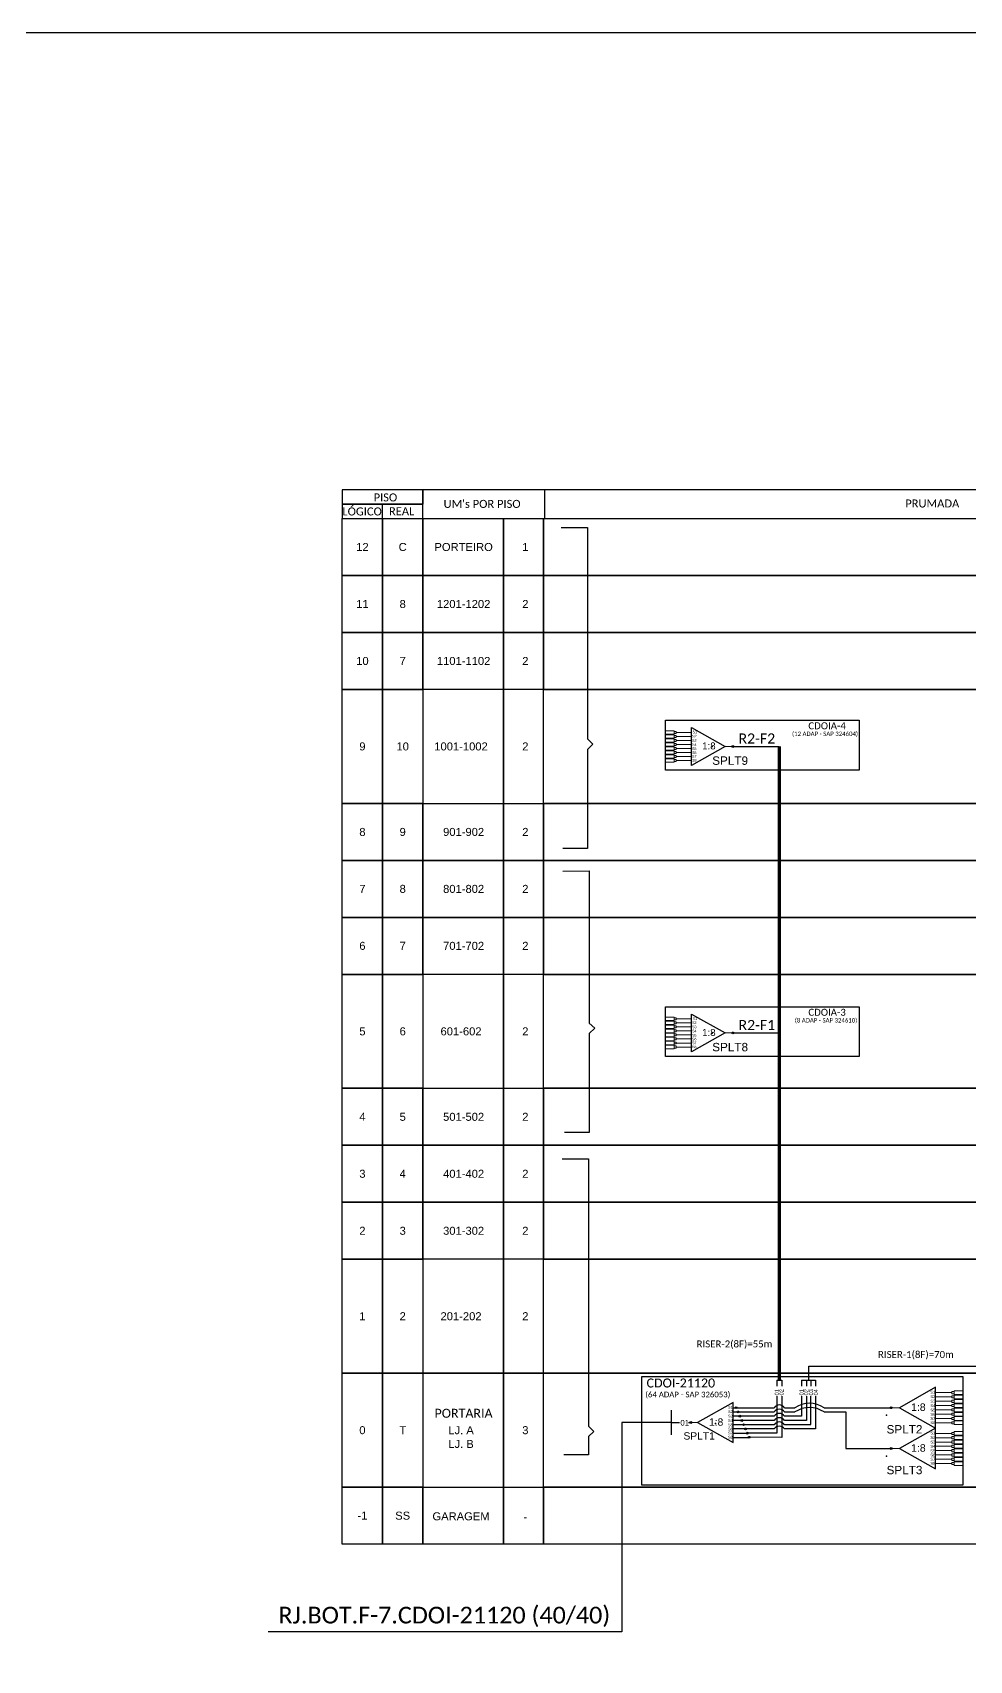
# Model space of a CAD drawing. Header units: metres. Extents: x 8172 to 8770, y -205 to 313.
# Drawn here: x 8470.7 to 8640.3, y 17.9 to 312.6 of the extents above; entities that cross this region are included whole.
import ezdxf
from ezdxf.enums import TextEntityAlignment as Align

# ---------------------------------------------------------------- set-up
doc = ezdxf.new("R2010")
doc.units = ezdxf.units.M
doc.styles.add('ARIAL', font='arial.ttf')
doc.styles.add('WMF-Calibri0', font='calibri.ttf')

# ---------------------------------------------------------------- blocks, each defined once
blk = doc.blocks.new('A$C64B91533')
at = {"color": 0}
for points in [[(0, 4.11), (23.15, 4.11), (23.15, 8.22), (0, 8.22)], [(0, 0), (23.15, 0), (23.15, 4.11), (0, 4.11)]]:
    blk.add_lwpolyline(points, close=True, dxfattribs=at)
for points in [[(23.15, 0), (314.47, 0), (314.47, 8.22), (23.15, 8.22), (23.15, 8.22), (23.15, 4.11)], [(58.2, 0), (58.2, 8.22)], [(279.74, 0), (279.74, 8.22)], [(11.57, 0), (11.57, 4.11)]]:
    blk.add_lwpolyline(points)
at = {"color": 0, "style": 'WMF-Calibri0'}
for s, p in [('     PISO', (4.96, 4.92)), ("UM's POR PISO", (29.11, 3.06)), ('PRUMADA', (161.77, 3.18)), ("UM's POR PISO", (283.57, 3.06)), ('  LÓGICO', (-1.58, 0.89)), ('    REAL', (10.18, 0.95))]:
    blk.add_text(s, height=2.3, dxfattribs=at).set_placement(p)
blk = doc.blocks.new('ANDAR_MAIOR_DUPLO')
for points in [[(0, 32.74), (11.57, 32.74), (11.57, 0), (0, 0)], [(11.57, 32.74), (23.15, 32.74), (23.15, 0), (11.57, 0)], [(46.29, 32.74), (23.15, 32.74), (23.15, 0), (46.29, 0)], [(57.86, 32.74), (46.29, 32.74), (46.29, 0), (57.86, 0)], [(57.86, 32.74), (279.76, 32.74), (279.76, 0), (57.86, 0)], [(279.76, 32.74), (291.33, 32.74), (291.33, 0), (279.76, 0)], [(291.33, 32.74), (314.47, 32.74), (314.47, 0), (291.33, 0)]]:
    blk.add_lwpolyline(points, close=True)
at = {"style": 'ARIAL', "flags": 12}
for tag, p in [('LOGICO', (5.79, 16.37)), ('REAL', (17.36, 16.37)), ('N°DAS_UCS', (34.12, 16.37)), ("UC'S", (52.6, 16.37)), ("UC'S", (286.13, 16.37)), ('N°DAS_UCS', (302.37, 16.37))]:
    blk.add_attdef(tag, text='', height=2.3, dxfattribs=at).set_placement(p, align=Align.MIDDLE_CENTER)
blk = doc.blocks.new('ANDAR_DUPLO')
for points in [[(0, 16.37), (11.57, 16.37), (11.57, 0), (0, 0)], [(11.57, 16.37), (23.15, 16.37), (23.15, 0), (11.57, 0)], [(23.15, 16.37), (46.29, 16.37), (46.29, 0), (23.15, 0)], [(46.29, 16.37), (57.86, 16.37), (57.86, 0), (46.29, 0)], [(57.86, 16.37), (279.76, 16.37), (279.76, 0), (57.86, 0)], [(291.33, 16.37), (279.76, 16.37), (279.76, 0), (291.33, 0)], [(314.47, 16.37), (291.33, 16.37), (291.33, 0), (314.47, 0)]]:
    blk.add_lwpolyline(points, close=True)
at = {"style": 'ARIAL'}
for tag, flags, p in [('LOGICO', 4, (5.79, 8.19)), ('N°DOS_APS', 12, (34.87, 8.19)), ("UC'S", 4, (52.6, 8.19)), ("UC'S", 4, (286.13, 8.19)), ('N°DOS_APS', 12, (303.12, 8.19)), ('REAL', 4, (17.36, 8.19))]:
    blk.add_attdef(tag, text='', height=2.3, dxfattribs=dict(at, flags=flags)).set_placement(p, align=Align.MIDDLE_CENTER)
blk = doc.blocks.new('SPLITTER_')
blk.add_point((0, 0))
at = {"style": 'ARIAL', "flags": 4}
blk.add_attdef('SPLT', (0, -3.26), '', height=1.5, dxfattribs=at)

msp = doc.modelspace()

# ---------------------------------------------------------------- hatches: boundary and pattern name
h = msp.add_hatch(color=3)
h.dxf.hatch_style = 1
edge = h.paths.add_edge_path()
edge.add_arc((8597.49, 183.4), 0.161, 0, 360)
h = msp.add_hatch(color=3)
h.dxf.hatch_style = 1
edge = h.paths.add_edge_path()
edge.add_arc((8597.49, 131.54), 0.161, 0, 360)
h = msp.add_hatch(color=0)
h.dxf.hatch_style = 1
edge = h.paths.add_edge_path()
edge.add_arc((8598.12, 63.7), 0.161, 0, 360)
h = msp.add_hatch(color=0)
h.dxf.hatch_style = 1
edge = h.paths.add_edge_path()
edge.add_arc((8598.46, 62.93), 0.161, 0, 360)
h = msp.add_hatch(color=0)
h.dxf.hatch_style = 1
edge = h.paths.add_edge_path()
edge.add_arc((8598.79, 62.16), 0.161, 0, 360)
h = msp.add_hatch(color=0)
h.dxf.hatch_style = 1
edge = h.paths.add_edge_path()
edge.add_arc((8626.15, 63.7), 0.174, 0, 360)
h = msp.add_hatch(color=0)
h.dxf.hatch_style = 1
edge = h.paths.add_edge_path()
edge.add_arc((8589.91, 61.01), 0.171, 0, 360)
h = msp.add_hatch(color=0)
h.dxf.hatch_style = 1
edge = h.paths.add_edge_path()
edge.add_arc((8599.12, 61.39), 0.161, 0, 360)
h = msp.add_hatch(color=0)
h.dxf.hatch_style = 1
edge = h.paths.add_edge_path()
edge.add_arc((8599.46, 60.63), 0.161, 0, 360)
h = msp.add_hatch(color=0)
h.dxf.hatch_style = 1
edge = h.paths.add_edge_path()
edge.add_arc((8599.79, 59.86), 0.161, 0, 360)
h = msp.add_hatch(color=3)
h.dxf.hatch_style = 1
edge = h.paths.add_edge_path()
edge.add_arc((8600.12, 59.09), 0.161, 0, 360)
h = msp.add_hatch(color=3)
h.dxf.hatch_style = 1
edge = h.paths.add_edge_path()
edge.add_arc((8600.46, 58.35), 0.161, 0, 360)
h = msp.add_hatch(color=0)
h.dxf.hatch_style = 1
edge = h.paths.add_edge_path()
edge.add_arc((8626.15, 56.32), 0.174, 0, 360)

# ---------------------------------------------------------------- linework, layer by layer
at = {"color": 0, "ltscale": 3}
msp.add_line((8626.15, 63.7), (8626.15, 63.7), dxfattribs=at)
for points in [[(8769.59, 312.64), (8769.64, -205.3), (8171.84, -205.3), (8171.84, 312.64)], [(8526.8, 69.95), (8534.09, 69.95), (8534.09, 49.32), (8526.8, 49.32)], [(8534.09, 69.95), (8541.38, 69.95), (8541.38, 49.32), (8534.09, 49.32)], [(8555.96, 69.95), (8541.38, 69.95), (8541.38, 49.32), (8555.96, 49.32)], [(8563.25, 69.95), (8555.96, 69.95), (8555.96, 49.32), (8563.25, 49.32)], [(8563.25, 69.95), (8703.05, 69.95), (8703.05, 49.32), (8563.25, 49.32)]]:
    msp.add_lwpolyline(points, close=True)
at = {"color": 3}
for points in [[(8566.4, 223.01), (8571.19, 223.02), (8571.19, 184.76), (8572.18, 183.81), (8571.19, 182.86), (8571.19, 164.93), (8566.72, 164.93)], [(8566.72, 160.85), (8571.51, 160.86), (8571.51, 133.33), (8572.5, 132.38), (8571.51, 131.43), (8571.51, 113.51), (8567.04, 113.51)], [(8566.58, 108.75), (8571.37, 108.76), (8571.37, 60.36), (8572.36, 59.41), (8571.37, 58.46), (8571.37, 55.14), (8566.9, 55.14)]]:
    msp.add_lwpolyline(points, dxfattribs=at)
at = {"color": 1}
for points in [[(8585.33, 188.16), (8620.37, 188.16), (8620.37, 179.14), (8585.33, 179.14)], [(8585.33, 136.29), (8620.37, 136.29), (8620.37, 127.27), (8585.33, 127.27)]]:
    msp.add_lwpolyline(points, close=True, dxfattribs=at)
at = {"color": 3, "lineweight": 0}
for points in [[(8586.88, 186.26), (8585.36, 186.26)], [(8586.88, 186.26), (8586.88, 185.63)], [(8587.24, 185.94), (8590, 185.94)], [(8586.88, 185.63), (8585.36, 185.63)], [(8586.88, 185.53), (8585.36, 185.53)], [(8586.88, 184.91), (8585.36, 184.91)], [(8586.88, 184.8), (8585.36, 184.8)], [(8586.88, 184.18), (8585.36, 184.18)], [(8586.88, 184.08), (8585.36, 184.08)], [(8586.88, 183.45), (8585.36, 183.45)], [(8586.88, 183.35), (8585.36, 183.35)], [(8586.88, 182.73), (8585.36, 182.73)], [(8586.88, 185.53), (8586.88, 184.91)], [(8586.88, 184.8), (8586.88, 184.18)], [(8586.88, 184.08), (8586.88, 183.45)], [(8586.88, 183.35), (8586.88, 182.73)], [(8590, 185.22), (8587.24, 185.22)], [(8590, 184.49), (8587.24, 184.49)], [(8590, 183.77), (8587.24, 183.77)], [(8590, 183.04), (8587.24, 183.04)], [(8586.88, 182.62), (8585.36, 182.62)], [(8586.88, 182), (8585.36, 182)], [(8586.88, 181.9), (8585.36, 181.9)], [(8586.88, 181.28), (8585.36, 181.28)], [(8586.88, 181.17), (8585.36, 181.17)], [(8586.88, 180.55), (8585.36, 180.55)], [(8586.88, 182.62), (8586.88, 182)], [(8586.88, 181.9), (8586.88, 181.28)], [(8586.88, 181.17), (8586.88, 180.55)], [(8590, 182.31), (8587.24, 182.31)], [(8590, 181.59), (8587.24, 181.59)], [(8590, 180.86), (8587.24, 180.86)], [(8586.88, 134.39), (8585.36, 134.39)], [(8586.88, 133.77), (8585.36, 133.77)], [(8586.88, 133.66), (8585.36, 133.66)], [(8586.88, 133.04), (8585.36, 133.04)], [(8586.88, 132.94), (8585.36, 132.94)], [(8586.88, 134.39), (8586.88, 133.77)], [(8586.88, 133.66), (8586.88, 133.04)], [(8586.88, 132.94), (8586.88, 132.32)], [(8587.24, 134.08), (8590, 134.08)], [(8590, 133.35), (8587.24, 133.35)], [(8590, 132.63), (8587.24, 132.63)], [(8586.88, 132.32), (8585.36, 132.32)], [(8586.88, 132.21), (8585.36, 132.21)], [(8586.88, 131.59), (8585.36, 131.59)], [(8586.88, 131.48), (8585.36, 131.48)], [(8586.88, 130.86), (8585.36, 130.86)], [(8586.88, 130.76), (8585.36, 130.76)], [(8586.88, 130.14), (8585.36, 130.14)], [(8586.88, 130.03), (8585.36, 130.03)], [(8586.88, 132.21), (8586.88, 131.59)], [(8586.88, 131.48), (8586.88, 130.86)], [(8586.88, 130.76), (8586.88, 130.14)], [(8586.88, 130.03), (8586.88, 129.41)], [(8590, 131.9), (8587.24, 131.9)], [(8590, 131.17), (8587.24, 131.17)], [(8590, 130.45), (8587.24, 130.45)], [(8590, 129.72), (8587.24, 129.72)], [(8586.88, 129.41), (8585.36, 129.41)], [(8586.88, 129.31), (8585.36, 129.31)], [(8586.88, 128.68), (8585.36, 128.68)], [(8586.88, 129.31), (8586.88, 128.68)], [(8590, 128.99), (8587.24, 128.99)]]:
    msp.add_lwpolyline(points, dxfattribs=at)
for points in [[(8587.24, 186.13), (8586.88, 186.13), (8586.88, 185.76), (8587.24, 185.76)], [(8587.24, 185.4), (8586.88, 185.4), (8586.88, 185.04), (8587.24, 185.04)], [(8587.24, 184.67), (8586.88, 184.67), (8586.88, 184.31), (8587.24, 184.31)], [(8587.24, 183.95), (8586.88, 183.95), (8586.88, 183.59), (8587.24, 183.59)], [(8587.24, 183.22), (8586.88, 183.22), (8586.88, 182.86), (8587.24, 182.86)], [(8587.24, 182.49), (8586.88, 182.49), (8586.88, 182.13), (8587.24, 182.13)], [(8587.24, 181.77), (8586.88, 181.77), (8586.88, 181.41), (8587.24, 181.41)], [(8587.24, 181.04), (8586.88, 181.04), (8586.88, 180.68), (8587.24, 180.68)], [(8587.24, 134.26), (8586.88, 134.26), (8586.88, 133.9), (8587.24, 133.9)], [(8587.24, 133.53), (8586.88, 133.53), (8586.88, 133.17), (8587.24, 133.17)], [(8587.24, 132.81), (8586.88, 132.81), (8586.88, 132.45), (8587.24, 132.45)], [(8587.24, 132.08), (8586.88, 132.08), (8586.88, 131.72), (8587.24, 131.72)], [(8587.24, 131.35), (8586.88, 131.35), (8586.88, 130.99), (8587.24, 130.99)], [(8587.24, 130.63), (8586.88, 130.63), (8586.88, 130.27), (8587.24, 130.27)], [(8587.24, 129.9), (8586.88, 129.9), (8586.88, 129.54), (8587.24, 129.54)], [(8587.24, 129.18), (8586.88, 129.18), (8586.88, 128.81), (8587.24, 128.81)]]:
    msp.add_lwpolyline(points, close=True, dxfattribs=at)
at = {"color": 1}
for points in [[(8590, 186.83), (8596.09, 183.4), (8590, 179.97), (8590, 186.83)], [(8590, 134.97), (8596.09, 131.54), (8590, 128.1), (8590, 134.97)]]:
    msp.add_lwpolyline(points, dxfattribs=at)
at = {"color": 0, "ltscale": 3}
for points in [[(8611.23, 68.69), (8611.23, 71.2), (8665.24, 71.2), (8665.24, 188.37)], [(8609.92, 68.69), (8609.92, 67.6)], [(8609.92, 68.69), (8612.45, 68.69)], [(8610.84, 68.69), (8610.84, 67.6)], [(8611.64, 68.69), (8611.64, 67.6)], [(8612.45, 68.69), (8612.45, 67.6)], [(8612.45, 65.77), (8612.45, 59.86), (8606.86, 59.86)], [(8610.86, 65.77), (8610.84, 61.39), (8606.86, 61.39)], [(8609.92, 65.77), (8609.92, 62.16), (8606.86, 62.16)], [(8606.86, 60.63), (8611.64, 60.63), (8611.64, 65.77)], [(8597.54, 63.7), (8598.12, 63.7), (8604.98, 63.7)], [(8597.54, 62.93), (8598.46, 62.93), (8604.98, 62.93)], [(8604.98, 62.16), (8597.54, 62.16)], [(8606.86, 63.7), (8608.74, 63.7)], [(8606.86, 62.93), (8608.74, 62.93)], [(8614.01, 63.7), (8626.15, 63.7)], [(8614.01, 62.93), (8617.93, 62.93), (8617.93, 56.32), (8626.15, 56.32)], [(8586.37, 61.01), (8577.43, 61.01), (8577.43, 23.13), (8513.37, 23.14)], [(8586.37, 61.01), (8587.86, 61.01)], [(8604.98, 61.39), (8599.12, 61.39), (8597.54, 61.39)], [(8597.54, 60.63), (8599.46, 60.63), (8604.98, 60.63)], [(8604.98, 59.86), (8597.54, 59.86)], [(8597.54, 59.09), (8599.96, 59.09)], [(8597.54, 58.33), (8600.3, 58.33)]]:
    msp.add_lwpolyline(points, dxfattribs=at)
at = {"color": 1, "lineweight": 0}
for points in [[(8596.09, 183.4), (8597.49, 183.4)], [(8596.09, 131.54), (8597.49, 131.54)]]:
    msp.add_lwpolyline(points, dxfattribs=at)
at = {"color": 6}
for points in [[(8597.65, 183.4), (8605.88, 183.4)], [(8597.65, 131.54), (8605.88, 131.54)]]:
    msp.add_lwpolyline(points, dxfattribs=at)
at = {"color": 6, "const_width": 0.63}
msp.add_lwpolyline([(8605.91, 68.69), (8605.91, 183.4)], dxfattribs=at)
at = {"color": 5}
msp.add_lwpolyline([(8581.01, 69.36), (8639.16, 69.36), (8639.16, 49.65), (8581.01, 49.65)], close=True, dxfattribs=at)
at = {"color": 6, "ltscale": 3}
for points in [[(8605.45, 68.69), (8605.45, 67.6)], [(8605.45, 68.69), (8606.37, 68.69)], [(8606.37, 68.69), (8606.37, 67.6)], [(8605.45, 65.77), (8605.45, 59.09), (8600.28, 59.09)], [(8606.39, 65.77), (8606.37, 58.32), (8600.62, 58.35), (8600.62, 58.35)]]:
    msp.add_lwpolyline(points, dxfattribs=at)
at = {"color": 0}
for points in [[(8634.2, 67.39), (8627.65, 63.7), (8634.2, 60.01), (8634.2, 67.39)], [(8586.37, 58.78), (8586.37, 63.24)], [(8589.46, 61.01), (8589.91, 61.01), (8589.91, 61.01)], [(8634.2, 60.01), (8627.65, 56.32), (8634.2, 52.63), (8634.2, 60.01)]]:
    msp.add_lwpolyline(points, dxfattribs=at)
at = {"color": 0, "lineweight": 0}
for points in [[(8637.17, 66.43), (8634.2, 66.43)], [(8634.2, 65.65), (8637.17, 65.65)], [(8634.2, 64.87), (8637.17, 64.87)], [(8637.56, 66.76), (8637.56, 66.1)], [(8637.56, 66.76), (8639.19, 66.76)], [(8637.56, 66.1), (8639.19, 66.1)], [(8637.56, 65.98), (8637.56, 65.32)], [(8637.56, 65.98), (8639.19, 65.98)], [(8637.56, 65.32), (8639.19, 65.32)], [(8637.56, 65.2), (8637.56, 64.53)], [(8637.56, 65.2), (8639.19, 65.2)], [(8597.54, 62.16), (8598.79, 62.16)], [(8627.65, 63.7), (8626.15, 63.7)], [(8634.2, 64.09), (8637.17, 64.09)], [(8634.2, 63.31), (8637.17, 63.31)], [(8634.2, 62.53), (8637.17, 62.53)], [(8637.56, 64.53), (8639.19, 64.53)], [(8637.56, 64.42), (8637.56, 63.75)], [(8637.56, 64.42), (8639.19, 64.42)], [(8637.56, 63.75), (8639.19, 63.75)], [(8637.56, 63.64), (8637.56, 62.97)], [(8637.56, 63.64), (8639.19, 63.64)], [(8637.56, 62.97), (8639.19, 62.97)], [(8637.56, 62.86), (8637.56, 62.19)], [(8637.56, 62.86), (8639.19, 62.86)], [(8637.56, 62.19), (8639.19, 62.19)], [(8637.56, 62.08), (8637.56, 61.41)], [(8637.56, 62.08), (8639.19, 62.08)], [(8634.2, 61.75), (8637.17, 61.75)], [(8634.2, 60.96), (8637.17, 60.96)], [(8637.17, 59.05), (8634.2, 59.05)], [(8637.56, 61.41), (8639.19, 61.41)], [(8637.56, 61.3), (8637.56, 60.63)], [(8637.56, 61.3), (8639.19, 61.3)], [(8637.56, 60.63), (8639.19, 60.63)], [(8637.56, 59.38), (8637.56, 58.72)], [(8637.56, 59.38), (8639.19, 59.38)], [(8627.65, 56.32), (8626.15, 56.32)], [(8634.2, 58.27), (8637.17, 58.27)], [(8634.2, 57.49), (8637.17, 57.49)], [(8634.2, 56.71), (8637.17, 56.71)], [(8637.56, 58.72), (8639.19, 58.72)], [(8637.56, 58.6), (8637.56, 57.94)], [(8637.56, 58.6), (8639.19, 58.6)], [(8637.56, 57.94), (8639.19, 57.94)], [(8637.56, 57.82), (8637.56, 57.15)], [(8637.56, 57.82), (8639.19, 57.82)], [(8637.56, 57.15), (8639.19, 57.15)], [(8637.56, 57.04), (8637.56, 56.37)], [(8637.56, 57.04), (8639.19, 57.04)], [(8637.56, 56.37), (8639.19, 56.37)], [(8637.56, 56.26), (8637.56, 55.59)], [(8637.56, 56.26), (8639.19, 56.26)], [(8634.2, 55.93), (8637.17, 55.93)], [(8634.2, 55.15), (8637.17, 55.15)], [(8634.2, 54.36), (8637.17, 54.36)], [(8634.2, 53.58), (8637.17, 53.58)], [(8637.56, 55.59), (8639.19, 55.59)], [(8637.56, 55.48), (8637.56, 54.81)], [(8637.56, 55.48), (8639.19, 55.48)], [(8637.56, 54.81), (8639.19, 54.81)], [(8637.56, 54.7), (8637.56, 54.03)], [(8637.56, 54.7), (8639.19, 54.7)], [(8637.56, 54.03), (8639.19, 54.03)], [(8637.56, 53.92), (8637.56, 53.25)], [(8637.56, 53.92), (8639.19, 53.92)], [(8637.56, 53.25), (8639.19, 53.25)]]:
    msp.add_lwpolyline(points, dxfattribs=at)
for points in [[(8637.17, 66.62), (8637.56, 66.62), (8637.56, 66.24), (8637.17, 66.24)], [(8637.17, 65.84), (8637.56, 65.84), (8637.56, 65.46), (8637.17, 65.46)], [(8637.17, 65.06), (8637.56, 65.06), (8637.56, 64.67), (8637.17, 64.67)], [(8637.17, 64.28), (8637.56, 64.28), (8637.56, 63.89), (8637.17, 63.89)], [(8637.17, 63.5), (8637.56, 63.5), (8637.56, 63.11), (8637.17, 63.11)], [(8637.17, 62.72), (8637.56, 62.72), (8637.56, 62.33), (8637.17, 62.33)], [(8637.17, 61.94), (8637.56, 61.94), (8637.56, 61.55), (8637.17, 61.55)], [(8637.17, 61.16), (8637.56, 61.16), (8637.56, 60.77), (8637.17, 60.77)], [(8637.17, 59.24), (8637.56, 59.24), (8637.56, 58.86), (8637.17, 58.86)], [(8637.17, 58.46), (8637.56, 58.46), (8637.56, 58.08), (8637.17, 58.08)], [(8637.17, 57.68), (8637.56, 57.68), (8637.56, 57.29), (8637.17, 57.29)], [(8637.17, 56.9), (8637.56, 56.9), (8637.56, 56.51), (8637.17, 56.51)], [(8637.17, 56.12), (8637.56, 56.12), (8637.56, 55.73), (8637.17, 55.73)], [(8637.17, 55.34), (8637.56, 55.34), (8637.56, 54.95), (8637.17, 54.95)], [(8637.17, 54.56), (8637.56, 54.56), (8637.56, 54.17), (8637.17, 54.17)], [(8637.17, 53.78), (8637.56, 53.78), (8637.56, 53.39), (8637.17, 53.39)]]:
    msp.add_lwpolyline(points, close=True, dxfattribs=at)
at = {"color": 5}
msp.add_lwpolyline([(8597.54, 64.64), (8591.11, 61.01), (8597.54, 57.38), (8597.54, 64.64)], dxfattribs=at)
at = {"color": 5, "lineweight": 0}
msp.add_lwpolyline([(8591.11, 61.01), (8590.08, 61.01)], dxfattribs=at)
at = {"color": 3}
for centre in [(8597.49, 183.4), (8597.49, 131.54), (8600.12, 59.09), (8600.46, 58.35)]:
    msp.add_circle(centre, 0.161, dxfattribs=at)
at = {"color": 0}
for centre, radius in [((8598.12, 63.7), 0.161), ((8598.46, 62.93), 0.161), ((8598.79, 62.16), 0.161), ((8626.15, 63.7), 0.174), ((8589.91, 61.01), 0.171), ((8599.12, 61.39), 0.161), ((8599.46, 60.63), 0.161), ((8599.79, 59.86), 0.161), ((8626.15, 56.32), 0.174)]:
    msp.add_circle(centre, radius, dxfattribs=at)
for centre in [(8605.92, 63.06), (8605.92, 62.3), (8605.92, 61.53), (8605.92, 60.76), (8605.92, 59.99), (8605.92, 59.23)]:
    msp.add_arc(centre, 1.13, 34.0688, 145.9312, dxfattribs=at)
at = {"color": 0, "ltscale": 3}
for centre in [(8611.38, 59.76), (8611.38, 58.99)]:
    msp.add_arc(centre, 4.74, 56.1991, 123.8009, dxfattribs=at)

# ---------------------------------------------------------------- block references
at = {"xscale": 0.63, "yscale": 0.63, "zscale": 0.63}
msp.add_blockref('A$C64B91533', (8526.8, 224.66), dxfattribs=at)
ref = msp.add_blockref('ANDAR_DUPLO', (8526.8, 214.35), dxfattribs=dict(xscale=0.63, yscale=0.63, zscale=0.63))
ref.add_attrib('LOGICO', '12', dxfattribs={"height": 1.449, "style": 'ARIAL'}).set_placement((8530.45, 219.51), align=Align.MIDDLE_CENTER)
ref.add_attrib('REAL', 'C', dxfattribs={"height": 1.45, "style": 'ARIAL'}).set_placement((8537.74, 219.51), align=Align.MIDDLE_CENTER)
ref.add_attrib("UC'S1", '-', dxfattribs={"height": 1.45, "style": 'ARIAL'}).set_placement((8707.06, 219.51), align=Align.MIDDLE_CENTER)
ref.add_attrib('N°DAS_UCS1', '-', dxfattribs={"height": 1.45, "style": 'ARIAL'}).set_placement((8717.77, 219.51), align=Align.MIDDLE_CENTER)
ref.add_attrib('N°DAS_UCS', 'PORTEIRO', dxfattribs={"height": 1.449, "style": 'ARIAL'}).set_placement((8548.77, 219.51), align=Align.MIDDLE_CENTER)
ref.add_attrib("UC'S", '1', dxfattribs={"height": 1.45, "style": 'ARIAL'}).set_placement((8559.94, 219.51), align=Align.MIDDLE_CENTER)
ref = msp.add_blockref('ANDAR_DUPLO', (8526.8, 204.03), dxfattribs=dict(xscale=0.63, yscale=0.63, zscale=0.63))
ref.add_attrib('LOGICO', '11', dxfattribs={"height": 1.449, "style": 'ARIAL'}).set_placement((8530.45, 209.19), align=Align.MIDDLE_CENTER)
ref.add_attrib('REAL', '8', dxfattribs={"height": 1.45, "style": 'ARIAL'}).set_placement((8537.74, 209.19), align=Align.MIDDLE_CENTER)
ref.add_attrib("UC'S1", '2', dxfattribs={"height": 1.45, "style": 'ARIAL'}).set_placement((8707.06, 209.19), align=Align.MIDDLE_CENTER)
ref.add_attrib('N°DAS_UCS1', '1203-1204', dxfattribs={"height": 1.449, "style": 'ARIAL'}).set_placement((8717.77, 209.19), align=Align.MIDDLE_CENTER)
ref.add_attrib('N°DAS_UCS', '1201-1202', dxfattribs={"height": 1.449, "style": 'ARIAL'}).set_placement((8548.77, 209.19), align=Align.MIDDLE_CENTER)
ref.add_attrib("UC'S", '2', dxfattribs={"height": 1.45, "style": 'ARIAL'}).set_placement((8559.94, 209.19), align=Align.MIDDLE_CENTER)
ref = msp.add_blockref('ANDAR_DUPLO', (8526.8, 193.72), dxfattribs=dict(xscale=0.63, yscale=0.63, zscale=0.63))
ref.add_attrib('LOGICO', '10', dxfattribs={"height": 1.449, "style": 'ARIAL'}).set_placement((8530.45, 198.88), align=Align.MIDDLE_CENTER)
ref.add_attrib('REAL', '7', dxfattribs={"height": 1.45, "style": 'ARIAL'}).set_placement((8537.74, 198.88), align=Align.MIDDLE_CENTER)
ref.add_attrib("UC'S1", '2', dxfattribs={"height": 1.45, "style": 'ARIAL'}).set_placement((8707.06, 198.88), align=Align.MIDDLE_CENTER)
ref.add_attrib('N°DAS_UCS1', '1103-1104', dxfattribs={"height": 1.449, "style": 'ARIAL'}).set_placement((8717.77, 198.88), align=Align.MIDDLE_CENTER)
ref.add_attrib('N°DAS_UCS', '1101-1102', dxfattribs={"height": 1.449, "style": 'ARIAL'}).set_placement((8548.77, 198.88), align=Align.MIDDLE_CENTER)
ref.add_attrib("UC'S", '2', dxfattribs={"height": 1.45, "style": 'ARIAL'}).set_placement((8559.94, 198.88), align=Align.MIDDLE_CENTER)
ref = msp.add_blockref('ANDAR_MAIOR_DUPLO', (8526.8, 173.09), dxfattribs=dict(xscale=0.63, yscale=0.63, zscale=0.63))
ref.add_attrib('LOGICO', '9', dxfattribs={"height": 1.45, "style": 'ARIAL'}).set_placement((8530.45, 183.41), align=Align.MIDDLE_CENTER)
ref.add_attrib('REAL', '10', dxfattribs={"height": 1.449, "style": 'ARIAL'}).set_placement((8537.74, 183.41), align=Align.MIDDLE_CENTER)
ref.add_attrib("UC'S1", '2', dxfattribs={"height": 1.45, "style": 'ARIAL'}).set_placement((8707.06, 183.41), align=Align.MIDDLE_CENTER)
ref.add_attrib('N°DAS_UCS1', '1003-1004', dxfattribs={"height": 1.449, "style": 'ARIAL'}).set_placement((8717.29, 183.41), align=Align.MIDDLE_CENTER)
ref.add_attrib('N°DAS_UCS', '1001-1002', dxfattribs={"height": 1.449, "style": 'ARIAL'}).set_placement((8548.3, 183.41), align=Align.MIDDLE_CENTER)
ref.add_attrib("UC'S", '2', dxfattribs={"height": 1.45, "style": 'ARIAL'}).set_placement((8559.94, 183.41), align=Align.MIDDLE_CENTER)
at = {"color": 1}
ref = msp.add_blockref('SPLITTER_', (8593.77, 183.38), dxfattribs=dict(at, xscale=1.012739475973649, yscale=1.012739475973649, zscale=1.012739475973649))
ref.add_attrib('SPLT', 'SPLT9', (8593.77, 180.08), dxfattribs={"height": 1.519, "style": 'ARIAL'})
ref = msp.add_blockref('ANDAR_DUPLO', (8526.8, 162.78), dxfattribs=dict(xscale=0.63, yscale=0.63, zscale=0.63))
ref.add_attrib('LOGICO', '8', dxfattribs={"height": 1.45, "style": 'ARIAL'}).set_placement((8530.45, 167.93), align=Align.MIDDLE_CENTER)
ref.add_attrib('REAL', '9', dxfattribs={"height": 1.45, "style": 'ARIAL'}).set_placement((8537.74, 167.93), align=Align.MIDDLE_CENTER)
ref.add_attrib("UC'S1", '2', dxfattribs={"height": 1.45, "style": 'ARIAL'}).set_placement((8707.06, 167.93), align=Align.MIDDLE_CENTER)
ref.add_attrib('N°DAS_UCS1', '903-904', dxfattribs={"height": 1.449, "style": 'ARIAL'}).set_placement((8717.77, 167.93), align=Align.MIDDLE_CENTER)
ref.add_attrib('N°DAS_UCS', '901-902', dxfattribs={"height": 1.449, "style": 'ARIAL'}).set_placement((8548.77, 167.93), align=Align.MIDDLE_CENTER)
ref.add_attrib("UC'S", '2', dxfattribs={"height": 1.45, "style": 'ARIAL'}).set_placement((8559.94, 167.93), align=Align.MIDDLE_CENTER)
ref = msp.add_blockref('ANDAR_DUPLO', (8526.8, 152.46), dxfattribs=dict(xscale=0.63, yscale=0.63, zscale=0.63))
ref.add_attrib('LOGICO', '7', dxfattribs={"height": 1.45, "style": 'ARIAL'}).set_placement((8530.45, 157.62), align=Align.MIDDLE_CENTER)
ref.add_attrib('REAL', '8', dxfattribs={"height": 1.45, "style": 'ARIAL'}).set_placement((8537.74, 157.62), align=Align.MIDDLE_CENTER)
ref.add_attrib("UC'S1", '2', dxfattribs={"height": 1.45, "style": 'ARIAL'}).set_placement((8707.06, 157.62), align=Align.MIDDLE_CENTER)
ref.add_attrib('N°DAS_UCS1', '803-804', dxfattribs={"height": 1.449, "style": 'ARIAL'}).set_placement((8717.77, 157.62), align=Align.MIDDLE_CENTER)
ref.add_attrib('N°DAS_UCS', '801-802', dxfattribs={"height": 1.449, "style": 'ARIAL'}).set_placement((8548.77, 157.62), align=Align.MIDDLE_CENTER)
ref.add_attrib("UC'S", '2', dxfattribs={"height": 1.45, "style": 'ARIAL'}).set_placement((8559.94, 157.62), align=Align.MIDDLE_CENTER)
ref = msp.add_blockref('ANDAR_DUPLO', (8526.8, 142.15), dxfattribs=dict(xscale=0.63, yscale=0.63, zscale=0.63))
ref.add_attrib('LOGICO', '6', dxfattribs={"height": 1.45, "style": 'ARIAL'}).set_placement((8530.45, 147.31), align=Align.MIDDLE_CENTER)
ref.add_attrib('REAL', '7', dxfattribs={"height": 1.45, "style": 'ARIAL'}).set_placement((8537.74, 147.31), align=Align.MIDDLE_CENTER)
ref.add_attrib("UC'S1", '2', dxfattribs={"height": 1.45, "style": 'ARIAL'}).set_placement((8707.06, 147.31), align=Align.MIDDLE_CENTER)
ref.add_attrib('N°DAS_UCS1', '703-704', dxfattribs={"height": 1.449, "style": 'ARIAL'}).set_placement((8717.77, 147.31), align=Align.MIDDLE_CENTER)
ref.add_attrib('N°DAS_UCS', '701-702', dxfattribs={"height": 1.449, "style": 'ARIAL'}).set_placement((8548.77, 147.31), align=Align.MIDDLE_CENTER)
ref.add_attrib("UC'S", '2', dxfattribs={"height": 1.45, "style": 'ARIAL'}).set_placement((8559.94, 147.31), align=Align.MIDDLE_CENTER)
ref = msp.add_blockref('ANDAR_MAIOR_DUPLO', (8526.8, 121.52), dxfattribs=dict(xscale=0.63, yscale=0.63, zscale=0.63))
ref.add_attrib('LOGICO', '5', dxfattribs={"height": 1.45, "style": 'ARIAL'}).set_placement((8530.45, 131.83), align=Align.MIDDLE_CENTER)
ref.add_attrib('REAL', '6', dxfattribs={"height": 1.45, "style": 'ARIAL'}).set_placement((8537.74, 131.83), align=Align.MIDDLE_CENTER)
ref.add_attrib("UC'S1", '2', dxfattribs={"height": 1.45, "style": 'ARIAL'}).set_placement((8707.06, 131.83), align=Align.MIDDLE_CENTER)
ref.add_attrib('N°DAS_UCS1', '603-604', dxfattribs={"height": 1.449, "style": 'ARIAL'}).set_placement((8717.29, 131.83), align=Align.MIDDLE_CENTER)
ref.add_attrib('N°DAS_UCS', '601-602', dxfattribs={"height": 1.449, "style": 'ARIAL'}).set_placement((8548.3, 131.83), align=Align.MIDDLE_CENTER)
ref.add_attrib("UC'S", '2', dxfattribs={"height": 1.45, "style": 'ARIAL'}).set_placement((8559.94, 131.83), align=Align.MIDDLE_CENTER)
ref = msp.add_blockref('SPLITTER_', (8593.77, 131.52), dxfattribs=dict(at, xscale=1.012739475973649, yscale=1.012739475973649, zscale=1.012739475973649))
ref.add_attrib('SPLT', 'SPLT8', (8593.77, 128.22), dxfattribs={"height": 1.519, "style": 'ARIAL'})
ref = msp.add_blockref('ANDAR_DUPLO', (8526.8, 111.21), dxfattribs=dict(xscale=0.63, yscale=0.63, zscale=0.63))
ref.add_attrib('LOGICO', '4', dxfattribs={"height": 1.45, "style": 'ARIAL'}).set_placement((8530.45, 116.36), align=Align.MIDDLE_CENTER)
ref.add_attrib('REAL', '5', dxfattribs={"height": 1.45, "style": 'ARIAL'}).set_placement((8537.74, 116.36), align=Align.MIDDLE_CENTER)
ref.add_attrib("UC'S1", '2', dxfattribs={"height": 1.45, "style": 'ARIAL'}).set_placement((8707.06, 116.36), align=Align.MIDDLE_CENTER)
ref.add_attrib('N°DAS_UCS1', '503-504', dxfattribs={"height": 1.449, "style": 'ARIAL'}).set_placement((8717.77, 116.36), align=Align.MIDDLE_CENTER)
ref.add_attrib('N°DAS_UCS', '501-502', dxfattribs={"height": 1.449, "style": 'ARIAL'}).set_placement((8548.77, 116.36), align=Align.MIDDLE_CENTER)
ref.add_attrib("UC'S", '2', dxfattribs={"height": 1.45, "style": 'ARIAL'}).set_placement((8559.94, 116.36), align=Align.MIDDLE_CENTER)
ref = msp.add_blockref('ANDAR_DUPLO', (8526.8, 100.89), dxfattribs=dict(xscale=0.63, yscale=0.63, zscale=0.63))
ref.add_attrib('LOGICO', '3', dxfattribs={"height": 1.45, "style": 'ARIAL'}).set_placement((8530.45, 106.05), align=Align.MIDDLE_CENTER)
ref.add_attrib('REAL', '4', dxfattribs={"height": 1.45, "style": 'ARIAL'}).set_placement((8537.74, 106.05), align=Align.MIDDLE_CENTER)
ref.add_attrib("UC'S1", '2', dxfattribs={"height": 1.45, "style": 'ARIAL'}).set_placement((8707.06, 106.05), align=Align.MIDDLE_CENTER)
ref.add_attrib('N°DAS_UCS1', '403-404', dxfattribs={"height": 1.449, "style": 'ARIAL'}).set_placement((8717.77, 106.05), align=Align.MIDDLE_CENTER)
ref.add_attrib('N°DAS_UCS', '401-402', dxfattribs={"height": 1.449, "style": 'ARIAL'}).set_placement((8548.77, 106.05), align=Align.MIDDLE_CENTER)
ref.add_attrib("UC'S", '2', dxfattribs={"height": 1.45, "style": 'ARIAL'}).set_placement((8559.94, 106.05), align=Align.MIDDLE_CENTER)
ref = msp.add_blockref('ANDAR_DUPLO', (8526.8, 90.58), dxfattribs=dict(xscale=0.63, yscale=0.63, zscale=0.63))
ref.add_attrib('LOGICO', '2', dxfattribs={"height": 1.45, "style": 'ARIAL'}).set_placement((8530.45, 95.73), align=Align.MIDDLE_CENTER)
ref.add_attrib('REAL', '3', dxfattribs={"height": 1.45, "style": 'ARIAL'}).set_placement((8537.74, 95.73), align=Align.MIDDLE_CENTER)
ref.add_attrib("UC'S1", '2', dxfattribs={"height": 1.45, "style": 'ARIAL'}).set_placement((8707.06, 95.73), align=Align.MIDDLE_CENTER)
ref.add_attrib('N°DAS_UCS1', '303-304', dxfattribs={"height": 1.449, "style": 'ARIAL'}).set_placement((8717.77, 95.73), align=Align.MIDDLE_CENTER)
ref.add_attrib('N°DAS_UCS', '301-302', dxfattribs={"height": 1.449, "style": 'ARIAL'}).set_placement((8548.77, 95.73), align=Align.MIDDLE_CENTER)
ref.add_attrib("UC'S", '2', dxfattribs={"height": 1.45, "style": 'ARIAL'}).set_placement((8559.94, 95.73), align=Align.MIDDLE_CENTER)
ref = msp.add_blockref('ANDAR_MAIOR_DUPLO', (8526.8, 69.95), dxfattribs=dict(xscale=0.63, yscale=0.63, zscale=0.63))
ref.add_attrib('LOGICO', '1', dxfattribs={"height": 1.45, "style": 'ARIAL'}).set_placement((8530.45, 80.26), align=Align.MIDDLE_CENTER)
ref.add_attrib('REAL', '2', dxfattribs={"height": 1.45, "style": 'ARIAL'}).set_placement((8537.74, 80.26), align=Align.MIDDLE_CENTER)
ref.add_attrib("UC'S1", '2', dxfattribs={"height": 1.45, "style": 'ARIAL'}).set_placement((8707.06, 80.26), align=Align.MIDDLE_CENTER)
ref.add_attrib('N°DAS_UCS1', '203-204', dxfattribs={"height": 1.449, "style": 'ARIAL'}).set_placement((8717.29, 80.26), align=Align.MIDDLE_CENTER)
ref.add_attrib('N°DAS_UCS', '201-202', dxfattribs={"height": 1.449, "style": 'ARIAL'}).set_placement((8548.3, 80.26), align=Align.MIDDLE_CENTER)
ref.add_attrib("UC'S", '2', dxfattribs={"height": 1.45, "style": 'ARIAL'}).set_placement((8559.94, 80.26), align=Align.MIDDLE_CENTER)
at = {"color": 0}
ref = msp.add_blockref('SPLITTER_', (8625.33, 62.33), dxfattribs=dict(at, xscale=1.012739475973649, yscale=1.012739475973649, zscale=1.012739475973649))
ref.add_attrib('SPLT', 'SPLT2', (8625.33, 59.03), dxfattribs={"height": 1.519, "style": 'ARIAL'})
ref = msp.add_blockref('SPLITTER_', (8594.34, 60.81), dxfattribs=dict(xscale=-0.8842088775441517, yscale=0.8842088775444428, zscale=0.8842088775441053))
ref.add_attrib('SPLT', 'SPLT1', (8588.57, 57.93), dxfattribs={"height": 1.326, "style": 'ARIAL'})
ref = msp.add_blockref('SPLITTER_', (8625.33, 54.95), dxfattribs=dict(at, xscale=1.012739475973649, yscale=1.012739475973649, zscale=1.012739475973649))
ref.add_attrib('SPLT', 'SPLT3', (8625.33, 51.65), dxfattribs={"height": 1.519, "style": 'ARIAL'})
ref = msp.add_blockref('ANDAR_DUPLO', (8526.8, 39.01), dxfattribs=dict(xscale=0.63, yscale=0.63, zscale=0.63))
ref.add_attrib('LOGICO', '-1', dxfattribs={"height": 1.449, "style": 'ARIAL'}).set_placement((8530.45, 44.16), align=Align.MIDDLE_CENTER)
ref.add_attrib('REAL', 'SS', dxfattribs={"height": 1.449, "style": 'ARIAL'}).set_placement((8537.74, 44.16), align=Align.MIDDLE_CENTER)
ref.add_attrib("UC'S1", '-', dxfattribs={"height": 1.45, "style": 'ARIAL'}).set_placement((8707.06, 44.16), align=Align.MIDDLE_CENTER)
ref.add_attrib('N°DAS_UCS1', '-', dxfattribs={"height": 1.45, "style": 'ARIAL'}).set_placement((8717.77, 44.16), align=Align.MIDDLE_CENTER)

# ---------------------------------------------------------------- texts
at = {"color": 1}
for s, height, style, p in [('S1', 0.472, 'ARIAL', (8590.21, 185.78)), ('CDOIA-4', 1.26, 'WMF-Calibri0', (8611.17, 186.51)), ('S3', 0.472, 'ARIAL', (8590.11, 184.26)), ('S5', 0.472, 'ARIAL', (8590.11, 182.76)), ('S2', 0.472, 'ARIAL', (8590.12, 185.03)), ('S4', 0.472, 'ARIAL', (8590.12, 183.52)), ('1:8', 1.26, 'ARIAL', (8591.94, 182.87)), ('S6', 0.472, 'ARIAL', (8590.11, 182.05)), ('S7', 0.472, 'ARIAL', (8590.11, 181.36)), ('S8', 0.472, 'ARIAL', (8590.11, 180.66)), ('CDOIA-3', 1.26, 'WMF-Calibri0', (8611.17, 134.65)), ('S3', 0.472, 'ARIAL', (8590.11, 132.4)), ('S2', 0.472, 'ARIAL', (8590.12, 133.16)), ('S1', 0.472, 'ARIAL', (8590.21, 133.91)), ('S5', 0.472, 'ARIAL', (8590.11, 130.89)), ('S6', 0.472, 'ARIAL', (8590.11, 130.19)), ('S7', 0.472, 'ARIAL', (8590.11, 129.5)), ('S4', 0.472, 'ARIAL', (8590.12, 131.66)), ('1:8', 1.26, 'ARIAL', (8591.94, 131)), ('S8', 0.472, 'ARIAL', (8590.11, 128.79)), ('S7', 0.499, 'ARIAL', (8596.63, 58.86)), ('S8', 0.499, 'ARIAL', (8596.63, 58.11))]:
    msp.add_text(s, height=height, dxfattribs=dict(at, style=style)).set_placement(p)
at = {"color": 6, "style": 'WMF-Calibri0'}
for s, height, p in [('R2-F2', 1.833, (8598.53, 183.93)), ('R2-F1', 1.833, (8598.53, 132.06)), ('RISER-2(8F)=55m', 1.26, (8590.94, 74.61))]:
    msp.add_text(s, height=height, dxfattribs=at).set_placement(p)
at = {"color": 1, "style": 'WMF-Calibri0'}
for s, p in [('(12 ADAP - SAP 324604)', (8614.19, 185.3)), ('(8 ADAP - SAP 324610)', (8614.37, 133.43))]:
    msp.add_text(s, height=0.7875, dxfattribs=at).set_placement(p, align=Align.CENTER)
at = {"color": 5}
for s, height, style, p in [('RISER-1(8F)=70m', 1.26, 'WMF-Calibri0', (8623.78, 72.7)), ('CDOI-21120', 1.625, 'WMF-Calibri0', (8581.88, 67.36)), ('1:8', 1.331, 'ARIAL', (8593.19, 60.44))]:
    msp.add_text(s, height=height, dxfattribs=dict(at, style=style)).set_placement(p)
at = {"color": 5, "style": 'WMF-Calibri0'}
msp.add_text('(64 ADAP - SAP 326053)', height=1.0159, dxfattribs=at).set_placement((8589.35, 65.58), align=Align.CENTER)
at = {"style": 'ARIAL'}
for s, p in [('01', (8605.46, 66.49)), ('02', (8606.32, 66.49)), ('01', (8609.93, 66.49)), ('02', (8610.79, 66.49)), ('03', (8611.66, 66.49)), ('04', (8612.52, 66.49))]:
    msp.add_text(s, height=0.735, rotation=90, dxfattribs=at).set_placement(p, align=Align.MIDDLE_CENTER)
at = {"color": 0, "style": 'ARIAL'}
for s, height, p in [('S1', 0.508, (8633.27, 66.25)), ('S2', 0.508, (8633.27, 65.44)), ('S3', 0.508, (8633.27, 64.62)), ('S1', 0.499, (8596.63, 63.52)), ('S2', 0.499, (8596.63, 62.73)), ('S3', 0.499, (8596.63, 61.92)), ('1:8', 1.355, (8629.77, 63.12)), ('S4', 0.508, (8633.27, 63.83)), ('S5', 0.508, (8633.27, 63.01)), ('S6', 0.508, (8633.27, 62.25)), ('S7', 0.508, (8633.27, 61.5)), ('S4', 0.499, (8596.63, 61.14)), ('S5', 0.499, (8596.63, 60.33)), ('S6', 0.499, (8596.63, 59.59)), ('S8', 0.508, (8633.27, 60.75)), ('S1', 0.508, (8633.27, 58.87)), ('1:8', 1.355, (8629.77, 55.74)), ('S2', 0.508, (8633.27, 58.06)), ('S3', 0.508, (8633.27, 57.24)), ('S4', 0.508, (8633.27, 56.45)), ('S5', 0.508, (8633.27, 55.63)), ('S6', 0.508, (8633.27, 54.87)), ('S7', 0.508, (8633.27, 54.12)), ('S8', 0.508, (8633.27, 53.37))]:
    msp.add_text(s, height=height, dxfattribs=at).set_placement(p)
at = {"style": 'WMF-Calibri0'}
msp.add_text('PORTARIA', height=1.622, dxfattribs=at).set_placement((8543.5, 61.88))
at = {"style": 'ARIAL'}
for s, height, p in [('0', 1.45, (8530.45, 59.63)), ('T', 1.45, (8537.74, 59.63)), ('LJ. A', 1.449, (8548.3, 59.63)), ('3', 1.45, (8559.94, 59.63)), ('01', 1.016, (8588.8, 60.97)), ('LJ. B', 1.449, (8548.3, 57.14)), ('GARAGEM', 1.449, (8548.3, 44.04)), ('-', 1.45, (8559.94, 43.94))]:
    msp.add_text(s, height=height, dxfattribs=at).set_placement(p, align=Align.MIDDLE_CENTER)
at = {"color": 7, "style": 'WMF-Calibri0'}
msp.add_text('RJ.BOT.F-7.CDOI-21120 (40/40)', height=3.0258, dxfattribs=at).set_placement((8515.25, 24.64))

doc.saveas('drawing.dxf')
